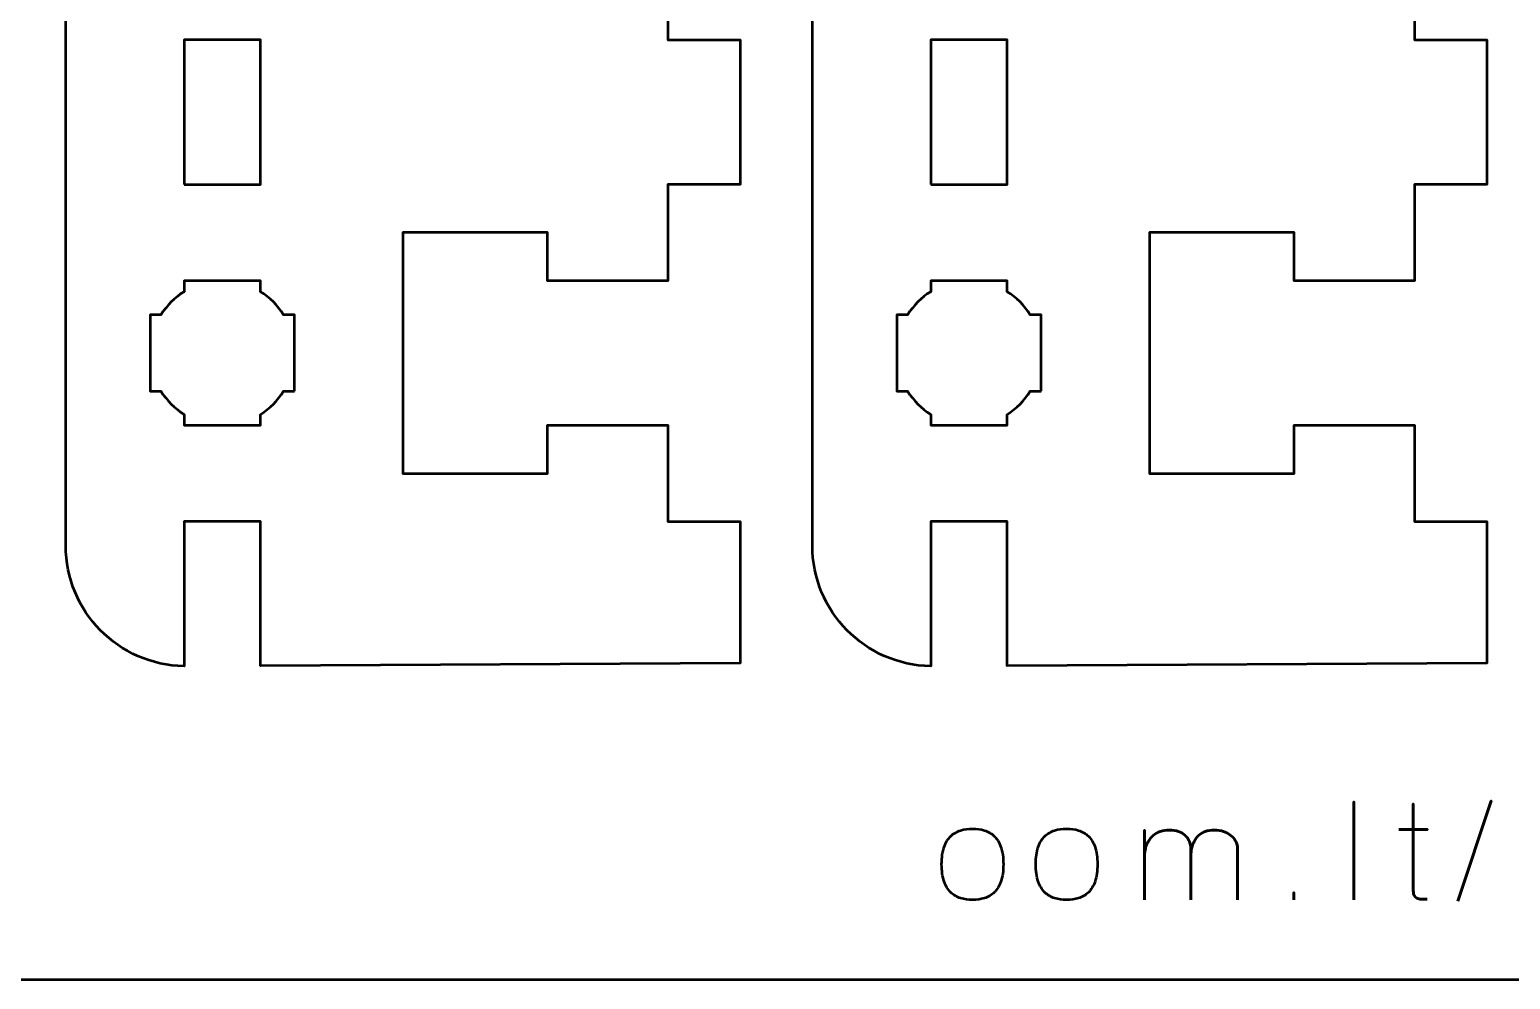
# Model space of a CAD drawing. Header units: centimetres. Extents: x -21 to 0, y -29.7 to 0.
# Drawn here: x -10.5 to -4.35, y -29.7 to -25.76 of the extents above; entities that cross this region are included whole.
import ezdxf

# ---------------------------------------------------------------- set-up
doc = ezdxf.new("R2010")
doc.units = ezdxf.units.CM
doc.header["$MEASUREMENT"] = 0
doc.layers.add('Layer 1', color=7, linetype='Continuous')

msp = doc.modelspace()

# ---------------------------------------------------------------- linework, layer by layer
at = {"layer": 'Layer 1', "color": 22, "lineweight": 53}
msp.add_open_spline([(-21.00003, -29.19995), (-21.00003, -29.19995), (-21.00003, -0.49992), (-21.00003, -0.49992), (-21.00003, -0.49992), (-21.00003, -0.22295), (-20.77694, 0.00004), (-20.49994, 0.00004), (-20.49994, 0.00004), (-20.49994, 0.00004), (-0.50008, 0.00004), (-0.50008, 0.00004), (-0.50008, 0.00004), (-0.22294, 0.00004), (0.00002, -0.22295), (0.00002, -0.49992), (0.00002, -0.49992), (0.00002, -0.49992), (0.00002, -29.19995), (0.00002, -29.19995), (0.00002, -29.19995), (0.00002, -29.47695), (-0.22294, -29.70004), (-0.50008, -29.70004), (-0.50008, -29.70004), (-0.50008, -29.70004), (-20.49994, -29.70004), (-20.49994, -29.70004), (-20.49994, -29.70004), (-20.77694, -29.70004), (-21.00003, -29.47695), (-21.00003, -29.19995)], degree=3, knots=[0, 0, 0, 0, 0.125, 0.125, 0.125, 0.125, 0.25, 0.25, 0.25, 0.25, 0.375, 0.375, 0.375, 0.375, 0.5, 0.5, 0.5, 0.5, 0.625, 0.625, 0.625, 0.625, 0.75, 0.75, 0.75, 0.75, 0.875, 0.875, 0.875, 0.875, 1, 1, 1, 1], dxfattribs=at)
at = {"layer": 'Layer 1', "color": 114, "lineweight": 53}
for points in [[(-7.55, -21.80006), (-7.55, -21.80006), (-7.85, -21.80006), (-7.85, -21.80006), (-7.85, -21.80006), (-7.85, -21.80006), (-7.84999, -21.80006), (-7.84999, -21.80006), (-7.84999, -21.80006), (-7.84999, -21.80006), (-9.54125, -21.80006), (-9.54125, -21.80006), (-9.54125, -21.80006), (-9.54125, -21.80006), (-9.54125, -22.40006), (-9.54125, -22.40006), (-9.54125, -22.40006), (-9.54125, -22.40006), (-9.85875, -22.40006), (-9.85875, -22.40006), (-9.85875, -22.40006), (-9.85875, -22.40006), (-9.85875, -21.80017), (-9.85875, -21.80017), (-9.85875, -21.80017), (-10.1308, -21.80484), (-10.35, -22.0269), (-10.35, -22.30006), (-10.35, -22.30006), (-10.35, -22.30006), (-10.35, -27.90005), (-10.35, -27.90005), (-10.35, -27.90005), (-10.35, -28.17321), (-10.1308, -28.39527), (-9.85875, -28.39994), (-9.85875, -28.39994), (-9.85875, -28.39994), (-9.85875, -27.80005), (-9.85875, -27.80005), (-9.85875, -27.80005), (-9.85875, -27.80005), (-9.54125, -27.80005), (-9.54125, -27.80005), (-9.54125, -27.80005), (-9.54125, -27.80005), (-9.54125, -28.39812), (-9.54125, -28.39812), (-9.54125, -28.39812), (-9.54125, -28.39812), (-7.55, -28.38755), (-7.55, -28.38755), (-7.55, -28.38755), (-7.55, -28.38755), (-7.55, -27.80005), (-7.55, -27.80005), (-7.55, -27.80005), (-7.55, -27.80005), (-7.85, -27.80005), (-7.85, -27.80005), (-7.85, -27.80005), (-7.85, -27.80005), (-7.85, -27.40005), (-7.85, -27.40005), (-7.85, -27.40005), (-7.85, -27.40005), (-8.35, -27.40005), (-8.35, -27.40005), (-8.35, -27.40005), (-8.35, -27.40005), (-8.35001, -27.60005), (-8.35001, -27.60005), (-8.35001, -27.60005), (-8.35001, -27.60005), (-8.95, -27.60005), (-8.95, -27.60005), (-8.95, -27.60005), (-8.95, -27.21672), (-8.95, -26.98338), (-8.95, -26.60005), (-8.95, -26.60005), (-8.95, -26.60005), (-8.35001, -26.60005), (-8.35001, -26.60005), (-8.35001, -26.60005), (-8.35001, -26.60005), (-8.35, -26.80005), (-8.35, -26.80005), (-8.35, -26.80005), (-8.35, -26.80005), (-7.84999, -26.80005), (-7.84999, -26.80005), (-7.84999, -26.80005), (-7.84999, -26.80005), (-7.85, -26.40005), (-7.85, -26.40005), (-7.85, -26.40005), (-7.85, -26.40005), (-7.55, -26.40005), (-7.55, -26.40005), (-7.55, -26.40005), (-7.55, -26.40005), (-7.55, -25.80005), (-7.55, -25.80005), (-7.55, -25.80005), (-7.55, -25.80005), (-7.85, -25.80005), (-7.85, -25.80005), (-7.85, -25.80005), (-7.85, -25.80005), (-7.85, -25.40005), (-7.85, -25.40005), (-7.85, -25.40005), (-7.85, -25.40005), (-8.35, -25.40005), (-8.35, -25.40005), (-8.35, -25.40005), (-8.35, -25.40005), (-8.35001, -25.60005), (-8.35001, -25.60005), (-8.35001, -25.60005), (-8.35001, -25.60005), (-8.95, -25.60005), (-8.95, -25.60005), (-8.95, -25.60005), (-8.95, -25.21672), (-8.95, -24.98339), (-8.95, -24.60006), (-8.95, -24.60006), (-8.95, -24.60006), (-8.35001, -24.60006), (-8.35001, -24.60006), (-8.35001, -24.60006), (-8.35001, -24.60006), (-8.35, -24.80006), (-8.35, -24.80006), (-8.35, -24.80006), (-8.35, -24.80006), (-7.84999, -24.80006), (-7.84999, -24.80006), (-7.84999, -24.80006), (-7.84999, -24.80006), (-7.85, -24.40006), (-7.85, -24.40006), (-7.85, -24.40006), (-7.85, -24.40006), (-7.55, -24.40006), (-7.55, -24.40006), (-7.55, -24.40006), (-7.55, -24.40006), (-7.55, -23.80006), (-7.55, -23.80006), (-7.55, -23.80006), (-7.55, -23.80006), (-7.85, -23.80006), (-7.85, -23.80006), (-7.85, -23.80006), (-7.85, -23.80006), (-7.85, -23.40006), (-7.85, -23.40006), (-7.85, -23.40006), (-7.85, -23.40006), (-8.35, -23.40006), (-8.35, -23.40006), (-8.35, -23.40006), (-8.35, -23.40006), (-8.35001, -23.60006), (-8.35001, -23.60006), (-8.35001, -23.60006), (-8.35001, -23.60006), (-8.95, -23.60006), (-8.95, -23.60006), (-8.95, -23.60006), (-8.95, -23.21673), (-8.95, -22.98339), (-8.95, -22.60006), (-8.95, -22.60006), (-8.95, -22.60006), (-8.35001, -22.60006), (-8.35001, -22.60006), (-8.35001, -22.60006), (-8.35001, -22.60006), (-8.35, -22.80006), (-8.35, -22.80006), (-8.35, -22.80006), (-8.35, -22.80006), (-7.84999, -22.80006), (-7.84999, -22.80006), (-7.84999, -22.80006), (-7.84999, -22.80006), (-7.85, -22.40006), (-7.85, -22.40006), (-7.85, -22.40006), (-7.85, -22.40006), (-7.55, -22.40006), (-7.55, -22.40006), (-7.55, -22.40006), (-7.55, -22.40006), (-7.55, -21.80006), (-7.55, -21.80006)], [(-4.45, -21.80006), (-4.45, -21.80006), (-4.75, -21.80006), (-4.75, -21.80006), (-4.75, -21.80006), (-4.75, -21.80006), (-4.74999, -21.80006), (-4.74999, -21.80006), (-4.74999, -21.80006), (-4.74999, -21.80006), (-6.44125, -21.80006), (-6.44125, -21.80006), (-6.44125, -21.80006), (-6.44125, -21.80006), (-6.44125, -22.40006), (-6.44125, -22.40006), (-6.44125, -22.40006), (-6.44125, -22.40006), (-6.75875, -22.40006), (-6.75875, -22.40006), (-6.75875, -22.40006), (-6.75875, -22.40006), (-6.75875, -21.80017), (-6.75875, -21.80017), (-6.75875, -21.80017), (-7.0308, -21.80484), (-7.25, -22.0269), (-7.25, -22.30006), (-7.25, -22.30006), (-7.25, -22.30006), (-7.25, -27.90005), (-7.25, -27.90005), (-7.25, -27.90005), (-7.25, -28.17321), (-7.0308, -28.39527), (-6.75875, -28.39994), (-6.75875, -28.39994), (-6.75875, -28.39994), (-6.75875, -27.80005), (-6.75875, -27.80005), (-6.75875, -27.80005), (-6.75875, -27.80005), (-6.44125, -27.80005), (-6.44125, -27.80005), (-6.44125, -27.80005), (-6.44125, -27.80005), (-6.44125, -28.39812), (-6.44125, -28.39812), (-6.44125, -28.39812), (-6.44125, -28.39812), (-4.45, -28.38755), (-4.45, -28.38755), (-4.45, -28.38755), (-4.45, -28.38755), (-4.45, -27.80005), (-4.45, -27.80005), (-4.45, -27.80005), (-4.45, -27.80005), (-4.75, -27.80005), (-4.75, -27.80005), (-4.75, -27.80005), (-4.75, -27.80005), (-4.75, -27.40005), (-4.75, -27.40005), (-4.75, -27.40005), (-4.75, -27.40005), (-5.25, -27.40005), (-5.25, -27.40005), (-5.25, -27.40005), (-5.25, -27.40005), (-5.25001, -27.60005), (-5.25001, -27.60005), (-5.25001, -27.60005), (-5.25001, -27.60005), (-5.85, -27.60005), (-5.85, -27.60005), (-5.85, -27.60005), (-5.85, -27.21672), (-5.85, -26.98338), (-5.85, -26.60005), (-5.85, -26.60005), (-5.85, -26.60005), (-5.25001, -26.60005), (-5.25001, -26.60005), (-5.25001, -26.60005), (-5.25001, -26.60005), (-5.25, -26.80005), (-5.25, -26.80005), (-5.25, -26.80005), (-5.25, -26.80005), (-4.74999, -26.80005), (-4.74999, -26.80005), (-4.74999, -26.80005), (-4.74999, -26.80005), (-4.75, -26.40005), (-4.75, -26.40005), (-4.75, -26.40005), (-4.75, -26.40005), (-4.45, -26.40005), (-4.45, -26.40005), (-4.45, -26.40005), (-4.45, -26.40005), (-4.45, -25.80005), (-4.45, -25.80005), (-4.45, -25.80005), (-4.45, -25.80005), (-4.75, -25.80005), (-4.75, -25.80005), (-4.75, -25.80005), (-4.75, -25.80005), (-4.75, -25.40005), (-4.75, -25.40005), (-4.75, -25.40005), (-4.75, -25.40005), (-5.25, -25.40005), (-5.25, -25.40005), (-5.25, -25.40005), (-5.25, -25.40005), (-5.25001, -25.60005), (-5.25001, -25.60005), (-5.25001, -25.60005), (-5.25001, -25.60005), (-5.85, -25.60005), (-5.85, -25.60005), (-5.85, -25.60005), (-5.85, -25.21672), (-5.85, -24.98339), (-5.85, -24.60006), (-5.85, -24.60006), (-5.85, -24.60006), (-5.25001, -24.60006), (-5.25001, -24.60006), (-5.25001, -24.60006), (-5.25001, -24.60006), (-5.25, -24.80006), (-5.25, -24.80006), (-5.25, -24.80006), (-5.25, -24.80006), (-4.74999, -24.80006), (-4.74999, -24.80006), (-4.74999, -24.80006), (-4.74999, -24.80006), (-4.75, -24.40006), (-4.75, -24.40006), (-4.75, -24.40006), (-4.75, -24.40006), (-4.45, -24.40006), (-4.45, -24.40006), (-4.45, -24.40006), (-4.45, -24.40006), (-4.45, -23.80006), (-4.45, -23.80006), (-4.45, -23.80006), (-4.45, -23.80006), (-4.75, -23.80006), (-4.75, -23.80006), (-4.75, -23.80006), (-4.75, -23.80006), (-4.75, -23.40006), (-4.75, -23.40006), (-4.75, -23.40006), (-4.75, -23.40006), (-5.25, -23.40006), (-5.25, -23.40006), (-5.25, -23.40006), (-5.25, -23.40006), (-5.25001, -23.60006), (-5.25001, -23.60006), (-5.25001, -23.60006), (-5.25001, -23.60006), (-5.85, -23.60006), (-5.85, -23.60006), (-5.85, -23.60006), (-5.85, -23.21673), (-5.85, -22.98339), (-5.85, -22.60006), (-5.85, -22.60006), (-5.85, -22.60006), (-5.25001, -22.60006), (-5.25001, -22.60006), (-5.25001, -22.60006), (-5.25001, -22.60006), (-5.25, -22.80006), (-5.25, -22.80006), (-5.25, -22.80006), (-5.25, -22.80006), (-4.74999, -22.80006), (-4.74999, -22.80006), (-4.74999, -22.80006), (-4.74999, -22.80006), (-4.75, -22.40006), (-4.75, -22.40006), (-4.75, -22.40006), (-4.75, -22.40006), (-4.45, -22.40006), (-4.45, -22.40006), (-4.45, -22.40006), (-4.45, -22.40006), (-4.45, -21.80006), (-4.45, -21.80006)]]:
    msp.add_open_spline(points, degree=3, knots=[0, 0, 0, 0, 0.02, 0.02, 0.02, 0.02, 0.04, 0.04, 0.04, 0.04, 0.06, 0.06, 0.06, 0.06, 0.08, 0.08, 0.08, 0.08, 0.1, 0.1, 0.1, 0.1, 0.12, 0.12, 0.12, 0.12, 0.14, 0.14, 0.14, 0.14, 0.16, 0.16, 0.16, 0.16, 0.18, 0.18, 0.18, 0.18, 0.2, 0.2, 0.2, 0.2, 0.22, 0.22, 0.22, 0.22, 0.24, 0.24, 0.24, 0.24, 0.26, 0.26, 0.26, 0.26, 0.28, 0.28, 0.28, 0.28, 0.3, 0.3, 0.3, 0.3, 0.32, 0.32, 0.32, 0.32, 0.34, 0.34, 0.34, 0.34, 0.36, 0.36, 0.36, 0.36, 0.38, 0.38, 0.38, 0.38, 0.4, 0.4, 0.4, 0.4, 0.42, 0.42, 0.42, 0.42, 0.44, 0.44, 0.44, 0.44, 0.46, 0.46, 0.46, 0.46, 0.48, 0.48, 0.48, 0.48, 0.5, 0.5, 0.5, 0.5, 0.52, 0.52, 0.52, 0.52, 0.54, 0.54, 0.54, 0.54, 0.56, 0.56, 0.56, 0.56, 0.58, 0.58, 0.58, 0.58, 0.6, 0.6, 0.6, 0.6, 0.62, 0.62, 0.62, 0.62, 0.64, 0.64, 0.64, 0.64, 0.66, 0.66, 0.66, 0.66, 0.68, 0.68, 0.68, 0.68, 0.7, 0.7, 0.7, 0.7, 0.72, 0.72, 0.72, 0.72, 0.74, 0.74, 0.74, 0.74, 0.76, 0.76, 0.76, 0.76, 0.78, 0.78, 0.78, 0.78, 0.8, 0.8, 0.8, 0.8, 0.82, 0.82, 0.82, 0.82, 0.84, 0.84, 0.84, 0.84, 0.86, 0.86, 0.86, 0.86, 0.88, 0.88, 0.88, 0.88, 0.9, 0.9, 0.9, 0.9, 0.92, 0.92, 0.92, 0.92, 0.94, 0.94, 0.94, 0.94, 0.96, 0.96, 0.96, 0.96, 0.98, 0.98, 0.98, 0.98, 1, 1, 1, 1], dxfattribs=at)
at = {"layer": 'Layer 1', "color": 250, "lineweight": 53}
for points, knots in [([(-9.85875, -26.40005), (-9.85875, -26.40005), (-9.85875, -25.80005), (-9.85875, -25.80005), (-9.85875, -25.80005), (-9.85875, -25.80005), (-9.54125, -25.80005), (-9.54125, -25.80005), (-9.54125, -25.80005), (-9.54125, -25.80005), (-9.54125, -26.40005), (-9.54125, -26.40005), (-9.54125, -26.40005), (-9.54125, -26.40005), (-9.85875, -26.40005), (-9.85875, -26.40005)], [0, 0, 0, 0, 0.25, 0.25, 0.25, 0.25, 0.5, 0.5, 0.5, 0.5, 0.75, 0.75, 0.75, 0.75, 1, 1, 1, 1]), ([(-6.75875, -26.40005), (-6.75875, -26.40005), (-6.75875, -25.80005), (-6.75875, -25.80005), (-6.75875, -25.80005), (-6.75875, -25.80005), (-6.44125, -25.80005), (-6.44125, -25.80005), (-6.44125, -25.80005), (-6.44125, -25.80005), (-6.44125, -26.40005), (-6.44125, -26.40005), (-6.44125, -26.40005), (-6.44125, -26.40005), (-6.75875, -26.40005), (-6.75875, -26.40005)], [0, 0, 0, 0, 0.25, 0.25, 0.25, 0.25, 0.5, 0.5, 0.5, 0.5, 0.75, 0.75, 0.75, 0.75, 1, 1, 1, 1]), ([(-9.4, -27.2588), (-9.4, -27.2588), (-9.44544, -27.2588), (-9.44544, -27.2588), (-9.44544, -27.2588), (-9.46967, -27.29756), (-9.5025, -27.33038), (-9.54125, -27.35461), (-9.54125, -27.35461), (-9.54125, -27.35461), (-9.54125, -27.40005), (-9.54125, -27.40005), (-9.54125, -27.40005), (-9.54125, -27.40005), (-9.7, -27.40005), (-9.7, -27.40005), (-9.7, -27.40005), (-9.7, -27.40005), (-9.85875, -27.40005), (-9.85875, -27.40005), (-9.85875, -27.40005), (-9.85875, -27.40005), (-9.85875, -27.35461), (-9.85875, -27.35461), (-9.85875, -27.35461), (-9.8975, -27.33038), (-9.93033, -27.29756), (-9.95456, -27.2588), (-9.95456, -27.2588), (-9.95456, -27.2588), (-10, -27.2588), (-10, -27.2588), (-10, -27.2588), (-10, -27.2588), (-10, -27.10005), (-10, -27.10005), (-10, -27.10005), (-10, -27.10005), (-10, -26.9413), (-10, -26.9413), (-10, -26.9413), (-10, -26.9413), (-9.95456, -26.9413), (-9.95456, -26.9413), (-9.95456, -26.9413), (-9.93033, -26.90254), (-9.8975, -26.86972), (-9.85875, -26.84549), (-9.85875, -26.84549), (-9.85875, -26.84549), (-9.85875, -26.80005), (-9.85875, -26.80005), (-9.85875, -26.80005), (-9.85875, -26.80005), (-9.7, -26.80005), (-9.7, -26.80005), (-9.7, -26.80005), (-9.7, -26.80005), (-9.54125, -26.80005), (-9.54125, -26.80005), (-9.54125, -26.80005), (-9.54125, -26.80005), (-9.54125, -26.84549), (-9.54125, -26.84549), (-9.54125, -26.84549), (-9.5025, -26.86972), (-9.46967, -26.90254), (-9.44544, -26.9413), (-9.44544, -26.9413), (-9.44544, -26.9413), (-9.4, -26.9413), (-9.4, -26.9413), (-9.4, -26.9413), (-9.4, -26.9413), (-9.4, -27.10005), (-9.4, -27.10005), (-9.4, -27.10005), (-9.4, -27.10005), (-9.4, -27.2588), (-9.4, -27.2588)], [0, 0, 0, 0, 0.05, 0.05, 0.05, 0.05, 0.1, 0.1, 0.1, 0.1, 0.15, 0.15, 0.15, 0.15, 0.2, 0.2, 0.2, 0.2, 0.25, 0.25, 0.25, 0.25, 0.3, 0.3, 0.3, 0.3, 0.35, 0.35, 0.35, 0.35, 0.4, 0.4, 0.4, 0.4, 0.45, 0.45, 0.45, 0.45, 0.5, 0.5, 0.5, 0.5, 0.55, 0.55, 0.55, 0.55, 0.6, 0.6, 0.6, 0.6, 0.65, 0.65, 0.65, 0.65, 0.7, 0.7, 0.7, 0.7, 0.75, 0.75, 0.75, 0.75, 0.8, 0.8, 0.8, 0.8, 0.85, 0.85, 0.85, 0.85, 0.9, 0.9, 0.9, 0.9, 0.95, 0.95, 0.95, 0.95, 1, 1, 1, 1]), ([(-6.3, -27.2588), (-6.3, -27.2588), (-6.34544, -27.2588), (-6.34544, -27.2588), (-6.34544, -27.2588), (-6.36967, -27.29756), (-6.4025, -27.33038), (-6.44125, -27.35461), (-6.44125, -27.35461), (-6.44125, -27.35461), (-6.44125, -27.40005), (-6.44125, -27.40005), (-6.44125, -27.40005), (-6.44125, -27.40005), (-6.6, -27.40005), (-6.6, -27.40005), (-6.6, -27.40005), (-6.6, -27.40005), (-6.75875, -27.40005), (-6.75875, -27.40005), (-6.75875, -27.40005), (-6.75875, -27.40005), (-6.75875, -27.35461), (-6.75875, -27.35461), (-6.75875, -27.35461), (-6.7975, -27.33038), (-6.83033, -27.29756), (-6.85456, -27.2588), (-6.85456, -27.2588), (-6.85456, -27.2588), (-6.9, -27.2588), (-6.9, -27.2588), (-6.9, -27.2588), (-6.9, -27.2588), (-6.9, -27.10005), (-6.9, -27.10005), (-6.9, -27.10005), (-6.9, -27.10005), (-6.9, -26.9413), (-6.9, -26.9413), (-6.9, -26.9413), (-6.9, -26.9413), (-6.85456, -26.9413), (-6.85456, -26.9413), (-6.85456, -26.9413), (-6.83033, -26.90254), (-6.7975, -26.86972), (-6.75875, -26.84549), (-6.75875, -26.84549), (-6.75875, -26.84549), (-6.75875, -26.80005), (-6.75875, -26.80005), (-6.75875, -26.80005), (-6.75875, -26.80005), (-6.6, -26.80005), (-6.6, -26.80005), (-6.6, -26.80005), (-6.6, -26.80005), (-6.44125, -26.80005), (-6.44125, -26.80005), (-6.44125, -26.80005), (-6.44125, -26.80005), (-6.44125, -26.84549), (-6.44125, -26.84549), (-6.44125, -26.84549), (-6.4025, -26.86972), (-6.36967, -26.90254), (-6.34544, -26.9413), (-6.34544, -26.9413), (-6.34544, -26.9413), (-6.3, -26.9413), (-6.3, -26.9413), (-6.3, -26.9413), (-6.3, -26.9413), (-6.3, -27.10005), (-6.3, -27.10005), (-6.3, -27.10005), (-6.3, -27.10005), (-6.3, -27.2588), (-6.3, -27.2588)], [0, 0, 0, 0, 0.05, 0.05, 0.05, 0.05, 0.1, 0.1, 0.1, 0.1, 0.15, 0.15, 0.15, 0.15, 0.2, 0.2, 0.2, 0.2, 0.25, 0.25, 0.25, 0.25, 0.3, 0.3, 0.3, 0.3, 0.35, 0.35, 0.35, 0.35, 0.4, 0.4, 0.4, 0.4, 0.45, 0.45, 0.45, 0.45, 0.5, 0.5, 0.5, 0.5, 0.55, 0.55, 0.55, 0.55, 0.6, 0.6, 0.6, 0.6, 0.65, 0.65, 0.65, 0.65, 0.7, 0.7, 0.7, 0.7, 0.75, 0.75, 0.75, 0.75, 0.8, 0.8, 0.8, 0.8, 0.85, 0.85, 0.85, 0.85, 0.9, 0.9, 0.9, 0.9, 0.95, 0.95, 0.95, 0.95, 1, 1, 1, 1])]:
    msp.add_open_spline(points, degree=3, knots=knots, dxfattribs=at)
at = {"layer": 'Layer 1', "color": 30, "lineweight": 53}
for points, knots in [([(-5.00245, -29.36992), (-5.00245, -29.36992), (-5.00245, -28.96296), (-5.00245, -28.96296), (-5.00245, -28.96296), (-5.00245, -28.96296), (-5.00245, -29.36992), (-5.00245, -29.36992)], [0, 0, 0, 0, 0.5, 0.5, 0.5, 0.5, 1, 1, 1, 1]), ([(-4.69765, -29.3671), (-4.70461, -29.36766), (-4.71157, -29.36785), (-4.71835, -29.36766), (-4.71835, -29.36766), (-4.72512, -29.36747), (-4.73124, -29.36644), (-4.73679, -29.36437), (-4.73679, -29.36437), (-4.74234, -29.36239), (-4.74676, -29.35882), (-4.75014, -29.35374), (-4.75014, -29.35374), (-4.75344, -29.34866), (-4.75513, -29.34142), (-4.75522, -29.3321), (-4.75522, -29.3321), (-4.75522, -29.32768), (-4.75522, -29.32016), (-4.75522, -29.30962), (-4.75522, -29.30962), (-4.75522, -29.29899), (-4.75522, -29.28619), (-4.75522, -29.27105), (-4.75522, -29.27105), (-4.75522, -29.2559), (-4.75522, -29.23935), (-4.75522, -29.22138), (-4.75522, -29.22138), (-4.75522, -29.20341), (-4.75522, -29.18488), (-4.75522, -29.16569), (-4.75522, -29.16569), (-4.75522, -29.1465), (-4.75522, -29.12759), (-4.75522, -29.10887), (-4.75522, -29.10887), (-4.75522, -29.09015), (-4.75522, -29.07255), (-4.75522, -29.056), (-4.75522, -29.056), (-4.75522, -29.03944), (-4.75522, -29.02476), (-4.75522, -29.01207), (-4.75522, -29.01207), (-4.75522, -28.99927), (-4.75522, -28.9893), (-4.75522, -28.98196), (-4.75522, -28.98196), (-4.75522, -28.97472), (-4.75522, -28.97095), (-4.75522, -28.97086), (-4.75522, -28.97086), (-4.75522, -28.97095), (-4.75522, -28.97472), (-4.75522, -28.98196), (-4.75522, -28.98196), (-4.75522, -28.9893), (-4.75522, -28.99927), (-4.75522, -29.01207), (-4.75522, -29.01207), (-4.75522, -29.02476), (-4.75522, -29.03944), (-4.75522, -29.056), (-4.75522, -29.056), (-4.75522, -29.07255), (-4.75522, -29.09015), (-4.75522, -29.10887), (-4.75522, -29.10887), (-4.75522, -29.12759), (-4.75522, -29.1465), (-4.75522, -29.16569), (-4.75522, -29.16569), (-4.75522, -29.18488), (-4.75522, -29.20341), (-4.75522, -29.22138), (-4.75522, -29.22138), (-4.75522, -29.23935), (-4.75522, -29.2559), (-4.75522, -29.27105), (-4.75522, -29.27105), (-4.75522, -29.28619), (-4.75522, -29.29899), (-4.75522, -29.30962), (-4.75522, -29.30962), (-4.75522, -29.32016), (-4.75522, -29.32768), (-4.75522, -29.3321), (-4.75522, -29.3321), (-4.75513, -29.34142), (-4.75344, -29.34866), (-4.75014, -29.35374), (-4.75014, -29.35374), (-4.74676, -29.35882), (-4.74234, -29.36239), (-4.73679, -29.36437), (-4.73679, -29.36437), (-4.73124, -29.36644), (-4.72512, -29.36747), (-4.71835, -29.36766), (-4.71835, -29.36766), (-4.71157, -29.36785), (-4.70461, -29.36766), (-4.69765, -29.3671)], [0, 0, 0, 0, 0.0384615, 0.0384615, 0.0384615, 0.0384615, 0.0769231, 0.0769231, 0.0769231, 0.0769231, 0.1153846, 0.1153846, 0.1153846, 0.1153846, 0.1538462, 0.1538462, 0.1538462, 0.1538462, 0.1923077, 0.1923077, 0.1923077, 0.1923077, 0.2307692, 0.2307692, 0.2307692, 0.2307692, 0.2692308, 0.2692308, 0.2692308, 0.2692308, 0.3076923, 0.3076923, 0.3076923, 0.3076923, 0.3461538, 0.3461538, 0.3461538, 0.3461538, 0.3846154, 0.3846154, 0.3846154, 0.3846154, 0.4230769, 0.4230769, 0.4230769, 0.4230769, 0.4615385, 0.4615385, 0.4615385, 0.4615385, 0.5, 0.5, 0.5, 0.5, 0.5384615, 0.5384615, 0.5384615, 0.5384615, 0.5769231, 0.5769231, 0.5769231, 0.5769231, 0.6153846, 0.6153846, 0.6153846, 0.6153846, 0.6538462, 0.6538462, 0.6538462, 0.6538462, 0.6923077, 0.6923077, 0.6923077, 0.6923077, 0.7307692, 0.7307692, 0.7307692, 0.7307692, 0.7692308, 0.7692308, 0.7692308, 0.7692308, 0.8076923, 0.8076923, 0.8076923, 0.8076923, 0.8461538, 0.8461538, 0.8461538, 0.8461538, 0.8846154, 0.8846154, 0.8846154, 0.8846154, 0.9230769, 0.9230769, 0.9230769, 0.9230769, 0.9615385, 0.9615385, 0.9615385, 0.9615385, 1, 1, 1, 1]), ([(-4.56952, -29.37556), (-4.56952, -29.37556), (-4.43123, -28.95901), (-4.43123, -28.95901), (-4.43123, -28.95901), (-4.43123, -28.95901), (-4.56952, -29.37556), (-4.56952, -29.37556)], [0, 0, 0, 0, 0.5, 0.5, 0.5, 0.5, 1, 1, 1, 1]), ([(-6.58514, -29.36992), (-6.56736, -29.37001), (-6.55081, -29.36776), (-6.53538, -29.36296), (-6.53538, -29.36296), (-6.51995, -29.35816), (-6.50631, -29.35016), (-6.49464, -29.33897), (-6.49464, -29.33897), (-6.48288, -29.32778), (-6.47376, -29.31263), (-6.46708, -29.29344), (-6.46708, -29.29344), (-6.4605, -29.27434), (-6.45711, -29.25054), (-6.45701, -29.22204), (-6.45701, -29.22204), (-6.45711, -29.19363), (-6.4605, -29.16992), (-6.46708, -29.15092), (-6.46708, -29.15092), (-6.47376, -29.13191), (-6.48288, -29.11677), (-6.49464, -29.10557), (-6.49464, -29.10557), (-6.50631, -29.09447), (-6.51995, -29.08648), (-6.53538, -29.08168), (-6.53538, -29.08168), (-6.55081, -29.07688), (-6.56736, -29.07462), (-6.58514, -29.07472), (-6.58514, -29.07472), (-6.60273, -29.07462), (-6.61929, -29.07688), (-6.63472, -29.08168), (-6.63472, -29.08168), (-6.65015, -29.08648), (-6.66369, -29.09447), (-6.67545, -29.10557), (-6.67545, -29.10557), (-6.68721, -29.11677), (-6.69643, -29.13191), (-6.70311, -29.15092), (-6.70311, -29.15092), (-6.70979, -29.16992), (-6.71318, -29.19363), (-6.71327, -29.22204), (-6.71327, -29.22204), (-6.71318, -29.25054), (-6.70979, -29.27434), (-6.70311, -29.29344), (-6.70311, -29.29344), (-6.69643, -29.31263), (-6.68721, -29.32778), (-6.67545, -29.33897), (-6.67545, -29.33897), (-6.66369, -29.35016), (-6.65015, -29.35816), (-6.63472, -29.36296), (-6.63472, -29.36296), (-6.61929, -29.36776), (-6.60273, -29.37001), (-6.58514, -29.36992)], [0, 0, 0, 0, 0.0625, 0.0625, 0.0625, 0.0625, 0.125, 0.125, 0.125, 0.125, 0.1875, 0.1875, 0.1875, 0.1875, 0.25, 0.25, 0.25, 0.25, 0.3125, 0.3125, 0.3125, 0.3125, 0.375, 0.375, 0.375, 0.375, 0.4375, 0.4375, 0.4375, 0.4375, 0.5, 0.5, 0.5, 0.5, 0.5625, 0.5625, 0.5625, 0.5625, 0.625, 0.625, 0.625, 0.625, 0.6875, 0.6875, 0.6875, 0.6875, 0.75, 0.75, 0.75, 0.75, 0.8125, 0.8125, 0.8125, 0.8125, 0.875, 0.875, 0.875, 0.875, 0.9375, 0.9375, 0.9375, 0.9375, 1, 1, 1, 1]), ([(-6.58514, -29.36992), (-6.56736, -29.37001), (-6.55081, -29.36776), (-6.53538, -29.36296), (-6.53538, -29.36296), (-6.51995, -29.35816), (-6.50631, -29.35016), (-6.49464, -29.33897), (-6.49464, -29.33897), (-6.48288, -29.32778), (-6.47376, -29.31263), (-6.46708, -29.29344), (-6.46708, -29.29344), (-6.4605, -29.27434), (-6.45711, -29.25054), (-6.45701, -29.22204), (-6.45701, -29.22204), (-6.45711, -29.19363), (-6.4605, -29.16992), (-6.46708, -29.15092), (-6.46708, -29.15092), (-6.47376, -29.13191), (-6.48288, -29.11677), (-6.49464, -29.10557), (-6.49464, -29.10557), (-6.50631, -29.09447), (-6.51995, -29.08648), (-6.53538, -29.08168), (-6.53538, -29.08168), (-6.55081, -29.07688), (-6.56736, -29.07462), (-6.58514, -29.07472), (-6.58514, -29.07472), (-6.60273, -29.07462), (-6.61929, -29.07688), (-6.63472, -29.08168), (-6.63472, -29.08168), (-6.65015, -29.08648), (-6.66369, -29.09447), (-6.67545, -29.10557), (-6.67545, -29.10557), (-6.68721, -29.11677), (-6.69643, -29.13191), (-6.70311, -29.15092), (-6.70311, -29.15092), (-6.70979, -29.16992), (-6.71318, -29.19363), (-6.71327, -29.22204), (-6.71327, -29.22204), (-6.71318, -29.25054), (-6.70979, -29.27434), (-6.70311, -29.29344), (-6.70311, -29.29344), (-6.69643, -29.31263), (-6.68721, -29.32778), (-6.67545, -29.33897), (-6.67545, -29.33897), (-6.66369, -29.35016), (-6.65015, -29.35816), (-6.63472, -29.36296), (-6.63472, -29.36296), (-6.61929, -29.36776), (-6.60273, -29.37001), (-6.58514, -29.36992)], [0, 0, 0, 0, 0.0625, 0.0625, 0.0625, 0.0625, 0.125, 0.125, 0.125, 0.125, 0.1875, 0.1875, 0.1875, 0.1875, 0.25, 0.25, 0.25, 0.25, 0.3125, 0.3125, 0.3125, 0.3125, 0.375, 0.375, 0.375, 0.375, 0.4375, 0.4375, 0.4375, 0.4375, 0.5, 0.5, 0.5, 0.5, 0.5625, 0.5625, 0.5625, 0.5625, 0.625, 0.625, 0.625, 0.625, 0.6875, 0.6875, 0.6875, 0.6875, 0.75, 0.75, 0.75, 0.75, 0.8125, 0.8125, 0.8125, 0.8125, 0.875, 0.875, 0.875, 0.875, 0.9375, 0.9375, 0.9375, 0.9375, 1, 1, 1, 1]), ([(-6.19455, -29.36992), (-6.17677, -29.37001), (-6.16022, -29.36776), (-6.14479, -29.36296), (-6.14479, -29.36296), (-6.12936, -29.35816), (-6.11572, -29.35016), (-6.10405, -29.33897), (-6.10405, -29.33897), (-6.09229, -29.32778), (-6.08317, -29.31263), (-6.07649, -29.29344), (-6.07649, -29.29344), (-6.06991, -29.27434), (-6.06652, -29.25054), (-6.06642, -29.22204), (-6.06642, -29.22204), (-6.06652, -29.19363), (-6.06991, -29.16992), (-6.07649, -29.15092), (-6.07649, -29.15092), (-6.08317, -29.13191), (-6.09229, -29.11677), (-6.10405, -29.10557), (-6.10405, -29.10557), (-6.11572, -29.09447), (-6.12936, -29.08648), (-6.14479, -29.08168), (-6.14479, -29.08168), (-6.16022, -29.07688), (-6.17677, -29.07462), (-6.19455, -29.07472), (-6.19455, -29.07472), (-6.21214, -29.07462), (-6.2287, -29.07688), (-6.24413, -29.08168), (-6.24413, -29.08168), (-6.25956, -29.08648), (-6.2731, -29.09447), (-6.28486, -29.10557), (-6.28486, -29.10557), (-6.29662, -29.11677), (-6.30584, -29.13191), (-6.31252, -29.15092), (-6.31252, -29.15092), (-6.3192, -29.16992), (-6.32259, -29.19363), (-6.32268, -29.22204), (-6.32268, -29.22204), (-6.32259, -29.25054), (-6.3192, -29.27434), (-6.31252, -29.29344), (-6.31252, -29.29344), (-6.30584, -29.31263), (-6.29662, -29.32778), (-6.28486, -29.33897), (-6.28486, -29.33897), (-6.2731, -29.35016), (-6.25956, -29.35816), (-6.24413, -29.36296), (-6.24413, -29.36296), (-6.2287, -29.36776), (-6.21214, -29.37001), (-6.19455, -29.36992)], [0, 0, 0, 0, 0.0625, 0.0625, 0.0625, 0.0625, 0.125, 0.125, 0.125, 0.125, 0.1875, 0.1875, 0.1875, 0.1875, 0.25, 0.25, 0.25, 0.25, 0.3125, 0.3125, 0.3125, 0.3125, 0.375, 0.375, 0.375, 0.375, 0.4375, 0.4375, 0.4375, 0.4375, 0.5, 0.5, 0.5, 0.5, 0.5625, 0.5625, 0.5625, 0.5625, 0.625, 0.625, 0.625, 0.625, 0.6875, 0.6875, 0.6875, 0.6875, 0.75, 0.75, 0.75, 0.75, 0.8125, 0.8125, 0.8125, 0.8125, 0.875, 0.875, 0.875, 0.875, 0.9375, 0.9375, 0.9375, 0.9375, 1, 1, 1, 1]), ([(-6.19455, -29.36992), (-6.17677, -29.37001), (-6.16022, -29.36776), (-6.14479, -29.36296), (-6.14479, -29.36296), (-6.12936, -29.35816), (-6.11572, -29.35016), (-6.10405, -29.33897), (-6.10405, -29.33897), (-6.09229, -29.32778), (-6.08317, -29.31263), (-6.07649, -29.29344), (-6.07649, -29.29344), (-6.06991, -29.27434), (-6.06652, -29.25054), (-6.06642, -29.22204), (-6.06642, -29.22204), (-6.06652, -29.19363), (-6.06991, -29.16992), (-6.07649, -29.15092), (-6.07649, -29.15092), (-6.08317, -29.13191), (-6.09229, -29.11677), (-6.10405, -29.10557), (-6.10405, -29.10557), (-6.11572, -29.09447), (-6.12936, -29.08648), (-6.14479, -29.08168), (-6.14479, -29.08168), (-6.16022, -29.07688), (-6.17677, -29.07462), (-6.19455, -29.07472), (-6.19455, -29.07472), (-6.21214, -29.07462), (-6.2287, -29.07688), (-6.24413, -29.08168), (-6.24413, -29.08168), (-6.25956, -29.08648), (-6.2731, -29.09447), (-6.28486, -29.10557), (-6.28486, -29.10557), (-6.29662, -29.11677), (-6.30584, -29.13191), (-6.31252, -29.15092), (-6.31252, -29.15092), (-6.3192, -29.16992), (-6.32259, -29.19363), (-6.32268, -29.22204), (-6.32268, -29.22204), (-6.32259, -29.25054), (-6.3192, -29.27434), (-6.31252, -29.29344), (-6.31252, -29.29344), (-6.30584, -29.31263), (-6.29662, -29.32778), (-6.28486, -29.33897), (-6.28486, -29.33897), (-6.2731, -29.35016), (-6.25956, -29.35816), (-6.24413, -29.36296), (-6.24413, -29.36296), (-6.2287, -29.36776), (-6.21214, -29.37001), (-6.19455, -29.36992)], [0, 0, 0, 0, 0.0625, 0.0625, 0.0625, 0.0625, 0.125, 0.125, 0.125, 0.125, 0.1875, 0.1875, 0.1875, 0.1875, 0.25, 0.25, 0.25, 0.25, 0.3125, 0.3125, 0.3125, 0.3125, 0.375, 0.375, 0.375, 0.375, 0.4375, 0.4375, 0.4375, 0.4375, 0.5, 0.5, 0.5, 0.5, 0.5625, 0.5625, 0.5625, 0.5625, 0.625, 0.625, 0.625, 0.625, 0.6875, 0.6875, 0.6875, 0.6875, 0.75, 0.75, 0.75, 0.75, 0.8125, 0.8125, 0.8125, 0.8125, 0.875, 0.875, 0.875, 0.875, 0.9375, 0.9375, 0.9375, 0.9375, 1, 1, 1, 1]), ([(-5.67866, -29.36992), (-5.67866, -29.36983), (-5.67866, -29.3671), (-5.67866, -29.36174), (-5.67866, -29.36174), (-5.67866, -29.35647), (-5.67866, -29.34922), (-5.67866, -29.3401), (-5.67866, -29.3401), (-5.67866, -29.33088), (-5.67866, -29.32053), (-5.67866, -29.30887), (-5.67866, -29.30887), (-5.67866, -29.2973), (-5.67866, -29.28516), (-5.67866, -29.27237), (-5.67866, -29.27237), (-5.67866, -29.25967), (-5.67866, -29.24715), (-5.67866, -29.23474), (-5.67866, -29.23474), (-5.67866, -29.22232), (-5.67866, -29.21065), (-5.67866, -29.19993), (-5.67866, -29.19993), (-5.67866, -29.18911), (-5.67866, -29.17989), (-5.67866, -29.17208), (-5.67866, -29.17208), (-5.67866, -29.16437), (-5.67866, -29.15882), (-5.67866, -29.15543), (-5.67866, -29.15543), (-5.67856, -29.15016), (-5.67941, -29.14424), (-5.68101, -29.13775), (-5.68101, -29.13775), (-5.68261, -29.13116), (-5.68534, -29.12458), (-5.68919, -29.11799), (-5.68919, -29.11799), (-5.69305, -29.11131), (-5.69841, -29.1052), (-5.70509, -29.09955), (-5.70509, -29.09955), (-5.71186, -29.09391), (-5.72033, -29.08939), (-5.73049, -29.08591), (-5.73049, -29.08591), (-5.74075, -29.08243), (-5.75297, -29.08055), (-5.76727, -29.08036), (-5.76727, -29.08036), (-5.78157, -29.08036), (-5.79437, -29.08234), (-5.80556, -29.08629), (-5.80556, -29.08629), (-5.81685, -29.09033), (-5.82654, -29.09588), (-5.83482, -29.10294), (-5.83482, -29.10294), (-5.843, -29.11), (-5.84987, -29.11809), (-5.85523, -29.1273), (-5.85523, -29.1273), (-5.86059, -29.13643), (-5.86455, -29.14612), (-5.86718, -29.15647), (-5.86718, -29.15647), (-5.86981, -29.16672), (-5.87113, -29.17716), (-5.87113, -29.18761), (-5.87113, -29.18761), (-5.87113, -29.17716), (-5.86981, -29.16672), (-5.86718, -29.15647), (-5.86718, -29.15647), (-5.86455, -29.14612), (-5.86059, -29.13643), (-5.85523, -29.1273), (-5.85523, -29.1273), (-5.84987, -29.11809), (-5.843, -29.11), (-5.83482, -29.10294), (-5.83482, -29.10294), (-5.82654, -29.09588), (-5.81685, -29.09033), (-5.80556, -29.08629), (-5.80556, -29.08629), (-5.79437, -29.08234), (-5.78157, -29.08036), (-5.76727, -29.08036), (-5.76727, -29.08036), (-5.75297, -29.08055), (-5.74075, -29.08243), (-5.73049, -29.08591), (-5.73049, -29.08591), (-5.72033, -29.08939), (-5.71186, -29.09391), (-5.70509, -29.09955), (-5.70509, -29.09955), (-5.69841, -29.1052), (-5.69305, -29.11131), (-5.68919, -29.11799), (-5.68919, -29.11799), (-5.68534, -29.12458), (-5.68261, -29.13116), (-5.68101, -29.13775), (-5.68101, -29.13775), (-5.67941, -29.14424), (-5.67856, -29.15016), (-5.67866, -29.15543), (-5.67866, -29.15543), (-5.67866, -29.15882), (-5.67866, -29.16437), (-5.67866, -29.17208), (-5.67866, -29.17208), (-5.67866, -29.17989), (-5.67866, -29.18911), (-5.67866, -29.19993), (-5.67866, -29.19993), (-5.67866, -29.21065), (-5.67866, -29.22232), (-5.67866, -29.23474), (-5.67866, -29.23474), (-5.67866, -29.24715), (-5.67866, -29.25967), (-5.67866, -29.27237), (-5.67866, -29.27237), (-5.67866, -29.28516), (-5.67866, -29.2973), (-5.67866, -29.30887), (-5.67866, -29.30887), (-5.67866, -29.32053), (-5.67866, -29.33088), (-5.67866, -29.3401), (-5.67866, -29.3401), (-5.67866, -29.34922), (-5.67866, -29.35647), (-5.67866, -29.36174), (-5.67866, -29.36174), (-5.67866, -29.3671), (-5.67866, -29.36983), (-5.67866, -29.36992)], [0, 0, 0, 0, 0.0277778, 0.0277778, 0.0277778, 0.0277778, 0.0555556, 0.0555556, 0.0555556, 0.0555556, 0.0833333, 0.0833333, 0.0833333, 0.0833333, 0.1111111, 0.1111111, 0.1111111, 0.1111111, 0.1388889, 0.1388889, 0.1388889, 0.1388889, 0.1666667, 0.1666667, 0.1666667, 0.1666667, 0.1944444, 0.1944444, 0.1944444, 0.1944444, 0.2222222, 0.2222222, 0.2222222, 0.2222222, 0.25, 0.25, 0.25, 0.25, 0.2777778, 0.2777778, 0.2777778, 0.2777778, 0.3055556, 0.3055556, 0.3055556, 0.3055556, 0.3333333, 0.3333333, 0.3333333, 0.3333333, 0.3611111, 0.3611111, 0.3611111, 0.3611111, 0.3888889, 0.3888889, 0.3888889, 0.3888889, 0.4166667, 0.4166667, 0.4166667, 0.4166667, 0.4444444, 0.4444444, 0.4444444, 0.4444444, 0.4722222, 0.4722222, 0.4722222, 0.4722222, 0.5, 0.5, 0.5, 0.5, 0.5277778, 0.5277778, 0.5277778, 0.5277778, 0.5555556, 0.5555556, 0.5555556, 0.5555556, 0.5833333, 0.5833333, 0.5833333, 0.5833333, 0.6111111, 0.6111111, 0.6111111, 0.6111111, 0.6388889, 0.6388889, 0.6388889, 0.6388889, 0.6666667, 0.6666667, 0.6666667, 0.6666667, 0.6944444, 0.6944444, 0.6944444, 0.6944444, 0.7222222, 0.7222222, 0.7222222, 0.7222222, 0.75, 0.75, 0.75, 0.75, 0.7777778, 0.7777778, 0.7777778, 0.7777778, 0.8055556, 0.8055556, 0.8055556, 0.8055556, 0.8333333, 0.8333333, 0.8333333, 0.8333333, 0.8611111, 0.8611111, 0.8611111, 0.8611111, 0.8888889, 0.8888889, 0.8888889, 0.8888889, 0.9166667, 0.9166667, 0.9166667, 0.9166667, 0.9444444, 0.9444444, 0.9444444, 0.9444444, 0.9722222, 0.9722222, 0.9722222, 0.9722222, 1, 1, 1, 1]), ([(-5.87113, -29.36992), (-5.87113, -29.36992), (-5.87113, -29.08036), (-5.87113, -29.08036), (-5.87113, -29.08036), (-5.87113, -29.08036), (-5.87113, -29.36992), (-5.87113, -29.36992)], [0, 0, 0, 0, 0.5, 0.5, 0.5, 0.5, 1, 1, 1, 1]), ([(-5.48449, -29.36992), (-5.48449, -29.36983), (-5.48449, -29.3671), (-5.48449, -29.36174), (-5.48449, -29.36174), (-5.48449, -29.35647), (-5.48449, -29.34922), (-5.48449, -29.3401), (-5.48449, -29.3401), (-5.48449, -29.33088), (-5.48449, -29.32053), (-5.48449, -29.30887), (-5.48449, -29.30887), (-5.48449, -29.2973), (-5.48449, -29.28516), (-5.48449, -29.27237), (-5.48449, -29.27237), (-5.48449, -29.25967), (-5.48449, -29.24715), (-5.48449, -29.23474), (-5.48449, -29.23474), (-5.48449, -29.22232), (-5.48449, -29.21065), (-5.48449, -29.19993), (-5.48449, -29.19993), (-5.48449, -29.18911), (-5.48449, -29.17989), (-5.48449, -29.17208), (-5.48449, -29.17208), (-5.48449, -29.16437), (-5.48449, -29.15882), (-5.48449, -29.15543), (-5.48449, -29.15543), (-5.48449, -29.15016), (-5.48552, -29.14424), (-5.48769, -29.13775), (-5.48769, -29.13775), (-5.48976, -29.13116), (-5.49314, -29.12458), (-5.49785, -29.11799), (-5.49785, -29.11799), (-5.50246, -29.11131), (-5.50857, -29.1052), (-5.5161, -29.09955), (-5.5161, -29.09955), (-5.52362, -29.09391), (-5.53275, -29.08939), (-5.54347, -29.08591), (-5.54347, -29.08591), (-5.5542, -29.08243), (-5.56671, -29.08055), (-5.58101, -29.08036), (-5.58101, -29.08036), (-5.59531, -29.08036), (-5.60791, -29.08234), (-5.61873, -29.08629), (-5.61873, -29.08629), (-5.62946, -29.09033), (-5.63868, -29.09588), (-5.64639, -29.10294), (-5.64639, -29.10294), (-5.65401, -29.11), (-5.66012, -29.11809), (-5.66492, -29.1273), (-5.66492, -29.1273), (-5.66972, -29.13643), (-5.6732, -29.14612), (-5.67536, -29.15647), (-5.67536, -29.15647), (-5.67762, -29.16672), (-5.67866, -29.17716), (-5.67866, -29.18761), (-5.67866, -29.18761), (-5.67866, -29.17716), (-5.67762, -29.16672), (-5.67536, -29.15647), (-5.67536, -29.15647), (-5.6732, -29.14612), (-5.66972, -29.13643), (-5.66492, -29.1273), (-5.66492, -29.1273), (-5.66012, -29.11809), (-5.65401, -29.11), (-5.64639, -29.10294), (-5.64639, -29.10294), (-5.63868, -29.09588), (-5.62946, -29.09033), (-5.61873, -29.08629), (-5.61873, -29.08629), (-5.60791, -29.08234), (-5.59531, -29.08036), (-5.58101, -29.08036), (-5.58101, -29.08036), (-5.56671, -29.08055), (-5.5542, -29.08243), (-5.54347, -29.08591), (-5.54347, -29.08591), (-5.53275, -29.08939), (-5.52362, -29.09391), (-5.5161, -29.09955), (-5.5161, -29.09955), (-5.50857, -29.1052), (-5.50246, -29.11131), (-5.49785, -29.11799), (-5.49785, -29.11799), (-5.49314, -29.12458), (-5.48976, -29.13116), (-5.48769, -29.13775), (-5.48769, -29.13775), (-5.48552, -29.14424), (-5.48449, -29.15016), (-5.48449, -29.15543), (-5.48449, -29.15543), (-5.48449, -29.15882), (-5.48449, -29.16437), (-5.48449, -29.17208), (-5.48449, -29.17208), (-5.48449, -29.17989), (-5.48449, -29.18911), (-5.48449, -29.19993), (-5.48449, -29.19993), (-5.48449, -29.21065), (-5.48449, -29.22232), (-5.48449, -29.23474), (-5.48449, -29.23474), (-5.48449, -29.24715), (-5.48449, -29.25967), (-5.48449, -29.27237), (-5.48449, -29.27237), (-5.48449, -29.28516), (-5.48449, -29.2973), (-5.48449, -29.30887), (-5.48449, -29.30887), (-5.48449, -29.32053), (-5.48449, -29.33088), (-5.48449, -29.3401), (-5.48449, -29.3401), (-5.48449, -29.34922), (-5.48449, -29.35647), (-5.48449, -29.36174), (-5.48449, -29.36174), (-5.48449, -29.3671), (-5.48449, -29.36983), (-5.48449, -29.36992)], [0, 0, 0, 0, 0.0277778, 0.0277778, 0.0277778, 0.0277778, 0.0555556, 0.0555556, 0.0555556, 0.0555556, 0.0833333, 0.0833333, 0.0833333, 0.0833333, 0.1111111, 0.1111111, 0.1111111, 0.1111111, 0.1388889, 0.1388889, 0.1388889, 0.1388889, 0.1666667, 0.1666667, 0.1666667, 0.1666667, 0.1944444, 0.1944444, 0.1944444, 0.1944444, 0.2222222, 0.2222222, 0.2222222, 0.2222222, 0.25, 0.25, 0.25, 0.25, 0.2777778, 0.2777778, 0.2777778, 0.2777778, 0.3055556, 0.3055556, 0.3055556, 0.3055556, 0.3333333, 0.3333333, 0.3333333, 0.3333333, 0.3611111, 0.3611111, 0.3611111, 0.3611111, 0.3888889, 0.3888889, 0.3888889, 0.3888889, 0.4166667, 0.4166667, 0.4166667, 0.4166667, 0.4444444, 0.4444444, 0.4444444, 0.4444444, 0.4722222, 0.4722222, 0.4722222, 0.4722222, 0.5, 0.5, 0.5, 0.5, 0.5277778, 0.5277778, 0.5277778, 0.5277778, 0.5555556, 0.5555556, 0.5555556, 0.5555556, 0.5833333, 0.5833333, 0.5833333, 0.5833333, 0.6111111, 0.6111111, 0.6111111, 0.6111111, 0.6388889, 0.6388889, 0.6388889, 0.6388889, 0.6666667, 0.6666667, 0.6666667, 0.6666667, 0.6944444, 0.6944444, 0.6944444, 0.6944444, 0.7222222, 0.7222222, 0.7222222, 0.7222222, 0.75, 0.75, 0.75, 0.75, 0.7777778, 0.7777778, 0.7777778, 0.7777778, 0.8055556, 0.8055556, 0.8055556, 0.8055556, 0.8333333, 0.8333333, 0.8333333, 0.8333333, 0.8611111, 0.8611111, 0.8611111, 0.8611111, 0.8888889, 0.8888889, 0.8888889, 0.8888889, 0.9166667, 0.9166667, 0.9166667, 0.9166667, 0.9444444, 0.9444444, 0.9444444, 0.9444444, 0.9722222, 0.9722222, 0.9722222, 0.9722222, 1, 1, 1, 1]), ([(-4.81449, -29.07754), (-4.81449, -29.07754), (-4.69652, -29.07754), (-4.69652, -29.07754), (-4.69652, -29.07754), (-4.69652, -29.07754), (-4.81449, -29.07754), (-4.81449, -29.07754)], [0, 0, 0, 0, 0.5, 0.5, 0.5, 0.5, 1, 1, 1, 1]), ([(-5.25137, -29.36992), (-5.25137, -29.36992), (-5.25137, -29.33888), (-5.25137, -29.33888), (-5.25137, -29.33888), (-5.25137, -29.33888), (-5.25137, -29.36992), (-5.25137, -29.36992)], [0, 0, 0, 0, 0.5, 0.5, 0.5, 0.5, 1, 1, 1, 1])]:
    msp.add_open_spline(points, degree=3, knots=knots, dxfattribs=at)

doc.saveas('drawing.dxf')
